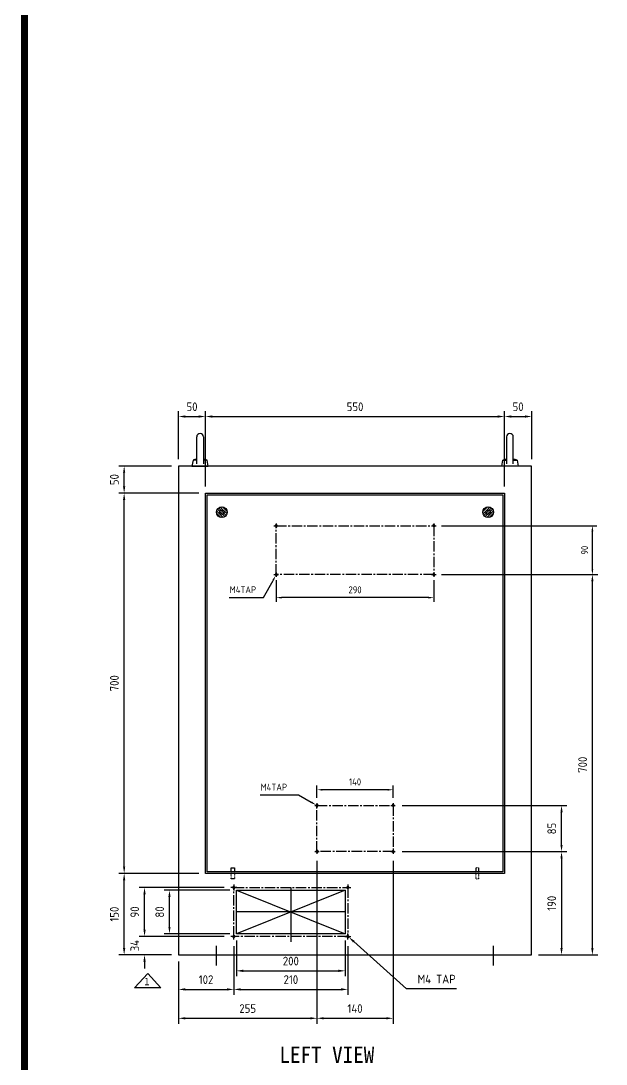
# Model space of a CAD drawing. Header units: millimetres. Extents: x 24815 to 36799, y -9299 to 5469.
# Drawn here: x 26143 to 27220, y 1965 to 3886 of the extents above; entities that cross this region are included whole.
import ezdxf
from ezdxf.enums import TextEntityAlignment as Align

# ---------------------------------------------------------------- set-up
doc = ezdxf.new("R2010")
doc.units = ezdxf.units.MM
for name, pattern in [('CENTER', [50.8, 31.75, -6.35, 6.35, -6.35]), ('CENTER2', [28.575, 19.05, -3.175, 3.175, -3.175]), ('CENTERX2', [101.6, 63.5, -12.7, 12.7, -12.7]), ('PHANTOM', [2.5, 1.25, -0.25, 0.25, -0.25, 0.25, -0.25])]:
    doc.linetypes.add(name, pattern=pattern)
for name, color, linetype in [('3', 3, 'Continuous'), ('______', 7, 'Continuous'), ('CENTER', 1, 'CENTER'), ('FORMAT-1', 7, 'Continuous')]:
    doc.layers.add(name, color=color, linetype=linetype)
doc.styles.add('HAN', font='')
doc.styles.get("Standard").update_dxf_attribs({"font": 'ISOCP.SHX', "bigfont": 'WHGTXT.SHX'})
doc.styles.get('HAN').set_extended_font_data('GulimChe')
doc.dimstyles.new('PS-4', dxfattribs={"dimscale": 4, "dimtxt": 3.2, "dimasz": 2.5, "dimexe": 2, "dimexo": 2.5, "dimgap": 2, "dimtad": 1, "dimtoh": 1, "dimrnd": 0.05, "dimzin": 12, "dimdsep": 46, "dimtxsty": 'Standard', "dimcen": 0, "dimclrt": 2, "dimazin": 3, "dimtfac": 1, "dimtofl": 0, "dimtmove": 0, "dimatfit": 3, "dimfxl": 0, "dimtolj": 1, "dimtzin": 0, "dimarcsym": 0})
doc.dimstyles.new('PS-5', dxfattribs={"dimscale": 5, "dimtxt": 3.2, "dimasz": 2.5, "dimexe": 2, "dimexo": 2.5, "dimgap": 2, "dimtad": 1, "dimtoh": 1, "dimrnd": 0.05, "dimzin": 12, "dimdsep": 46, "dimtxsty": 'Standard', "dimcen": 0, "dimclrt": 2, "dimazin": 3, "dimtfac": 1, "dimtofl": 0, "dimtmove": 0, "dimatfit": 3, "dimfxl": 0, "dimtolj": 1, "dimtzin": 0, "dimarcsym": 0})

# ---------------------------------------------------------------- blocks, each defined once
blk = doc.blocks.new('format-3')
at = {"layer": 'FORMAT-1', "const_width": 0.7}
blk.add_lwpolyline([(13, 5), (13, 286.3), (414.5, 286.3), (414.5, 5)], close=True, dxfattribs=at)
at = {"style": 'HAN'}
for tag, height, p in [('MODEL-NAME', 3, (386.1, 31.53)), ('SCALE', 2.7, (320.81, 26.29)), ('PART-NAME', 3, (386.1, 26.29)), ('PART-NO', 3, (386.1, 21.01)), ('DRA-BY', 3, (260.72, 19.44)), ('CH-BY', 3, (277.21, 19.44)), ('APP-BY', 3, (293.7, 19.44)), ('관련업체', 3, (333.52, 9.26)), ('DRA-DATE', 2.5, (260.72, 7.47)), ('CH-DATE', 2.5, (277.21, 7.47)), ('APP-DATE', 2.5, (293.7, 7.47))]:
    blk.add_attdef(tag, text='', height=height, dxfattribs=at).set_placement(p, align=Align.MIDDLE_CENTER)
blk = doc.blocks.new('cw34etrc4se4t')
at = {"color": 6, "linetype": 'PHANTOM', "ltscale": 0.25}
for p, q in [((101307.6, -16774.6), (101307.6, -16794.6)), ((101313.6, -16774.6), (101307.6, -16774.6)), ((101313.6, -16794.6), (101313.6, -16774.6)), ((101307.6, -16794.6), (101313.6, -16794.6))]:
    blk.add_line(p, q, dxfattribs=at)
blk = doc.blocks.new('*D270')
at = {"color": 0, "lineweight": -2}
for p, q in [((26470.4, 2316.3), (26323.1, 2316.3)), ((26333.1, 2178.8), (26333.1, 2303.8)), ((26420.4, 2166.3), (26323.1, 2166.3))]:
    blk.add_line(p, q, dxfattribs=at)
at = {"color": 0}
for points in [[(26331, 2303.8), (26335.1, 2303.8), (26333.1, 2316.3)], [(26331, 2178.8), (26335.1, 2178.8), (26333.1, 2166.3)]]:
    blk.add_solid(points, dxfattribs=at)
at = {"layer": 'Defpoints', "color": 0}
for p in [(26333.1, 2316.3), (26482.9, 2316.3), (26432.9, 2166.3)]:
    blk.add_point(p, dxfattribs=at)
at = {"color": 2, "insert": (26315.1, 2241.3), "char_height": 16, "attachment_point": 5, "rotation": 90}
blk.add_mtext('\\A1;150', dxfattribs=at)
blk = doc.blocks.new('*D271')
at = {"color": 0, "lineweight": -2}
for p, q in [((26470.4, 3016.3), (26323.1, 3016.3)), ((26333.1, 2328.8), (26333.1, 3003.8)), ((26470.4, 2316.3), (26323.1, 2316.3))]:
    blk.add_line(p, q, dxfattribs=at)
at = {"color": 0}
for points in [[(26331, 3003.8), (26335.1, 3003.8), (26333.1, 3016.3)], [(26331, 2328.8), (26335.1, 2328.8), (26333.1, 2316.3)]]:
    blk.add_solid(points, dxfattribs=at)
at = {"layer": 'Defpoints', "color": 0}
for p in [(26333.1, 3016.3), (26482.9, 3016.3), (26482.9, 2316.3)]:
    blk.add_point(p, dxfattribs=at)
at = {"color": 2, "insert": (26315.1, 2666.3), "char_height": 16, "attachment_point": 5, "rotation": 90}
blk.add_mtext('\\A1;700', dxfattribs=at)
blk = doc.blocks.new('*D272')
at = {"color": 0, "lineweight": -2}
for p, q in [((26420.4, 3066.3), (26323.1, 3066.3)), ((26333.1, 3028.8), (26333.1, 3053.8)), ((26470.4, 3016.3), (26323.1, 3016.3))]:
    blk.add_line(p, q, dxfattribs=at)
at = {"color": 0}
for points in [[(26331, 3053.8), (26335.1, 3053.8), (26333.1, 3066.3)], [(26331, 3028.8), (26335.1, 3028.8), (26333.1, 3016.3)]]:
    blk.add_solid(points, dxfattribs=at)
at = {"layer": 'Defpoints', "color": 0}
for p in [(26333.1, 3066.3), (26432.9, 3066.3), (26482.9, 3016.3)]:
    blk.add_point(p, dxfattribs=at)
at = {"color": 2, "insert": (26315.1, 3041.3), "char_height": 16, "attachment_point": 5, "rotation": 90}
blk.add_mtext('\\A1;50', dxfattribs=at)
blk = doc.blocks.new('*D273')
at = {"color": 0, "lineweight": -2}
for p, q in [((26844.5, 2356.3), (27147.8, 2356.3)), ((27137.8, 2343.8), (27137.8, 2178.8)), ((27095.4, 2166.3), (27147.8, 2166.3))]:
    blk.add_line(p, q, dxfattribs=at)
at = {"color": 0}
for points in [[(27135.8, 2343.8), (27139.9, 2343.8), (27137.8, 2356.3)], [(27135.8, 2178.8), (27139.9, 2178.8), (27137.8, 2166.3)]]:
    blk.add_solid(points, dxfattribs=at)
at = {"layer": 'Defpoints', "color": 0}
for p in [(26832, 2356.3), (27082.9, 2166.3), (27137.8, 2166.3)]:
    blk.add_point(p, dxfattribs=at)
at = {"color": 2, "insert": (27119.8, 2261.3), "char_height": 16, "attachment_point": 5, "rotation": 90}
blk.add_mtext('\\A1;190', dxfattribs=at)
blk = doc.blocks.new('*D274')
at = {"color": 0, "lineweight": -2}
for p, q in [((26844.5, 2441.3), (27147.8, 2441.3)), ((27137.8, 2368.8), (27137.8, 2428.8)), ((26844.5, 2356.3), (27147.8, 2356.3))]:
    blk.add_line(p, q, dxfattribs=at)
at = {"color": 0}
for points in [[(27135.8, 2428.8), (27139.9, 2428.8), (27137.8, 2441.3)], [(27135.8, 2368.8), (27139.9, 2368.8), (27137.8, 2356.3)]]:
    blk.add_solid(points, dxfattribs=at)
at = {"layer": 'Defpoints', "color": 0}
for p in [(26832, 2441.3), (27137.8, 2441.3), (26832, 2356.3)]:
    blk.add_point(p, dxfattribs=at)
at = {"color": 2, "insert": (27119.8, 2398.8), "char_height": 16, "attachment_point": 5, "rotation": 90}
blk.add_mtext('\\A1;85', dxfattribs=at)
blk = doc.blocks.new('*D275')
at = {"color": 0, "lineweight": -2}
for p, q in [((26919.5, 2866.3), (27204.6, 2866.3)), ((27194.6, 2178.8), (27194.6, 2853.8)), ((27095.4, 2166.3), (27204.6, 2166.3))]:
    blk.add_line(p, q, dxfattribs=at)
at = {"color": 0}
for points in [[(27192.5, 2853.8), (27196.7, 2853.8), (27194.6, 2866.3)], [(27192.5, 2178.8), (27196.7, 2178.8), (27194.6, 2166.3)]]:
    blk.add_solid(points, dxfattribs=at)
at = {"layer": 'Defpoints', "color": 0}
for p in [(26907, 2866.3), (27194.6, 2866.3), (27082.9, 2166.3)]:
    blk.add_point(p, dxfattribs=at)
at = {"color": 2, "insert": (27176.6, 2516.3), "char_height": 16, "attachment_point": 5, "rotation": 90}
blk.add_mtext('\\A1;700', dxfattribs=at)
blk = doc.blocks.new('*D276')
at = {"color": 0, "lineweight": -2}
for p, q in [((26917, 2956.3), (27202.6, 2956.3)), ((27194.6, 2876.3), (27194.6, 2946.3)), ((26917, 2866.3), (27202.6, 2866.3))]:
    blk.add_line(p, q, dxfattribs=at)
at = {"color": 0}
for points in [[(27192.9, 2946.3), (27196.3, 2946.3), (27194.6, 2956.3)], [(27192.9, 2876.3), (27196.3, 2876.3), (27194.6, 2866.3)]]:
    blk.add_solid(points, dxfattribs=at)
at = {"layer": 'Defpoints', "color": 0}
for p in [(26907, 2956.3), (27194.6, 2956.3), (26907, 2866.3)]:
    blk.add_point(p, dxfattribs=at)
at = {"color": 2, "insert": (27180.2, 2911.3), "char_height": 12.8, "attachment_point": 5, "rotation": 90}
blk.add_mtext('\\A1;90', dxfattribs=at)
blk = doc.blocks.new('*D277')
at = {"color": 0, "lineweight": -2}
for p, q in [((26687.9, 2455.4), (26687.9, 2478.3)), ((26827.9, 2455.4), (26827.9, 2478.3)), ((26817.9, 2470.3), (26697.9, 2470.3))]:
    blk.add_line(p, q, dxfattribs=at)
at = {"color": 0}
for points in [[(26697.9, 2471.9), (26697.9, 2468.6), (26687.9, 2470.3)], [(26817.9, 2471.9), (26817.9, 2468.6), (26827.9, 2470.3)]]:
    blk.add_solid(points, dxfattribs=at)
at = {"layer": 'Defpoints', "color": 0}
for p in [(26687.9, 2470.3), (26687.9, 2445.4), (26827.9, 2445.4)]:
    blk.add_point(p, dxfattribs=at)
at = {"color": 2, "insert": (26757.9, 2484.7), "char_height": 12.8, "attachment_point": 5}
blk.add_mtext('\\A1;140', dxfattribs=at)
blk = doc.blocks.new('*D278')
at = {"color": 0, "lineweight": -2}
for p, q in [((26583.5, 2460.7), (26653.8, 2460.7)), ((26653.8, 2460.7), (26677.4, 2447.3))]:
    blk.add_line(p, q, dxfattribs=at)
at = {"color": 0}
blk.add_solid([(26678.3, 2448.7), (26676.6, 2445.8), (26686.1, 2442.3)], dxfattribs=at)
at = {"layer": 'Defpoints', "color": 0}
for p in [(26686.1, 2442.3), (26689.6, 2440.3)]:
    blk.add_point(p, dxfattribs=at)
at = {"color": 2, "insert": (26608.5, 2475.1), "char_height": 12.8, "attachment_point": 5}
blk.add_mtext('\\A1;M4TAP', dxfattribs=at)
blk = doc.blocks.new('*D279')
at = {"color": 0, "lineweight": -2}
for p, q in [((26612.9, 2856.3), (26612.9, 2816)), ((26902.9, 2856.3), (26902.9, 2816)), ((26892.9, 2824), (26622.9, 2824))]:
    blk.add_line(p, q, dxfattribs=at)
at = {"color": 0}
for points in [[(26622.9, 2825.6), (26622.9, 2822.3), (26612.9, 2824)], [(26892.9, 2825.6), (26892.9, 2822.3), (26902.9, 2824)]]:
    blk.add_solid(points, dxfattribs=at)
at = {"layer": 'Defpoints', "color": 0}
for p in [(26612.9, 2866.3), (26902.9, 2866.3), (26612.9, 2824)]:
    blk.add_point(p, dxfattribs=at)
at = {"color": 2, "insert": (26757.9, 2838.4), "char_height": 12.8, "attachment_point": 5}
blk.add_mtext('\\A1;290', dxfattribs=at)
blk = doc.blocks.new('*D280')
at = {"color": 0, "lineweight": -2}
for p, q in [((26589.3, 2824.2), (26607, 2855.8)), ((26526.5, 2824.2), (26589.3, 2824.2))]:
    blk.add_line(p, q, dxfattribs=at)
at = {"color": 0}
blk.add_solid([(26605.6, 2856.6), (26608.5, 2855), (26611.9, 2864.6)], dxfattribs=at)
at = {"layer": 'Defpoints', "color": 0}
for p in [(26611.9, 2864.6), (26613.8, 2868.1)]:
    blk.add_point(p, dxfattribs=at)
at = {"color": 2, "insert": (26551.5, 2838.6), "char_height": 12.8, "attachment_point": 5}
blk.add_mtext('\\A1;M4TAP', dxfattribs=at)
blk = doc.blocks.new('*D281')
at = {"color": 0, "lineweight": -2}
for p, q in [((26432.9, 3078.8), (26432.9, 3167.4)), ((26445.4, 3157.4), (26470.4, 3157.4)), ((26482.9, 3028.8), (26482.9, 3167.4))]:
    blk.add_line(p, q, dxfattribs=at)
at = {"color": 0}
for points in [[(26445.4, 3159.5), (26445.4, 3155.3), (26432.9, 3157.4)], [(26470.4, 3159.5), (26470.4, 3155.3), (26482.9, 3157.4)]]:
    blk.add_solid(points, dxfattribs=at)
at = {"layer": 'Defpoints', "color": 0}
for p in [(26482.9, 3157.4), (26432.9, 3066.3), (26482.9, 3016.3)]:
    blk.add_point(p, dxfattribs=at)
at = {"color": 2, "insert": (26457.9, 3175.4), "char_height": 16, "attachment_point": 5}
blk.add_mtext('\\A1;50', dxfattribs=at)
blk = doc.blocks.new('*D282')
at = {"color": 0, "lineweight": -2}
for p, q in [((26482.9, 3028.8), (26482.9, 3167.4)), ((26495.4, 3157.4), (27020.4, 3157.4)), ((27032.9, 3028.8), (27032.9, 3167.4))]:
    blk.add_line(p, q, dxfattribs=at)
at = {"color": 0}
for points in [[(26495.4, 3159.5), (26495.4, 3155.3), (26482.9, 3157.4)], [(27020.4, 3159.5), (27020.4, 3155.3), (27032.9, 3157.4)]]:
    blk.add_solid(points, dxfattribs=at)
at = {"layer": 'Defpoints', "color": 0}
for p in [(27032.9, 3157.4), (26482.9, 3016.3), (27032.9, 3016.3)]:
    blk.add_point(p, dxfattribs=at)
at = {"color": 2, "insert": (26757.9, 3175.4), "char_height": 16, "attachment_point": 5}
blk.add_mtext('\\A1;550', dxfattribs=at)
blk = doc.blocks.new('*D283')
at = {"color": 0, "lineweight": -2}
for p, q in [((27032.9, 3028.8), (27032.9, 3167.4)), ((27045.4, 3157.4), (27070.4, 3157.4)), ((27082.9, 3078.8), (27082.9, 3167.4))]:
    blk.add_line(p, q, dxfattribs=at)
at = {"color": 0}
for points in [[(27045.4, 3159.5), (27045.4, 3155.3), (27032.9, 3157.4)], [(27070.4, 3159.5), (27070.4, 3155.3), (27082.9, 3157.4)]]:
    blk.add_solid(points, dxfattribs=at)
at = {"layer": 'Defpoints', "color": 0}
for p in [(27082.9, 3157.4), (27082.9, 3066.3), (27032.9, 3016.3)]:
    blk.add_point(p, dxfattribs=at)
at = {"color": 2, "insert": (27057.9, 3175.4), "char_height": 16, "attachment_point": 5}
blk.add_mtext('\\A1;50', dxfattribs=at)
blk = doc.blocks.new('*D414')
at = {"color": 0, "lineweight": -2, "ltscale": 10}
for p, q in [((26687.9, 2339.7), (26687.9, 2039.5)), ((26432.9, 2153.8), (26432.9, 2039.5)), ((26445.4, 2049.5), (26675.4, 2049.5))]:
    blk.add_line(p, q, dxfattribs=at)
at = {"color": 0, "ltscale": 10}
for points in [[(26445.4, 2051.6), (26445.4, 2047.5), (26432.9, 2049.5)], [(26675.4, 2051.6), (26675.4, 2047.5), (26687.9, 2049.5)]]:
    blk.add_solid(points, dxfattribs=at)
at = {"layer": 'Defpoints', "color": 0, "ltscale": 10}
for p in [(26687.9, 2352.2), (26432.9, 2166.3), (26687.9, 2049.5)]:
    blk.add_point(p, dxfattribs=at)
at = {"color": 2, "ltscale": 10, "insert": (26560.4, 2067.5), "char_height": 16, "attachment_point": 5}
blk.add_mtext('\\A1;255', dxfattribs=at)
blk = doc.blocks.new('*D415')
at = {"color": 0, "lineweight": -2, "ltscale": 10}
for p, q in [((26687.9, 2339.7), (26687.9, 2039.5)), ((26827.9, 2339.7), (26827.9, 2039.5)), ((26700.4, 2049.5), (26815.4, 2049.5))]:
    blk.add_line(p, q, dxfattribs=at)
at = {"color": 0, "ltscale": 10}
for points in [[(26700.4, 2051.6), (26700.4, 2047.5), (26687.9, 2049.5)], [(26815.4, 2051.6), (26815.4, 2047.5), (26827.9, 2049.5)]]:
    blk.add_solid(points, dxfattribs=at)
at = {"layer": 'Defpoints', "color": 0, "ltscale": 10}
for p in [(26687.9, 2352.2), (26827.9, 2352.2), (26827.9, 2049.5)]:
    blk.add_point(p, dxfattribs=at)
at = {"color": 2, "ltscale": 10, "insert": (26757.9, 2067.5), "char_height": 16, "attachment_point": 5}
blk.add_mtext('\\A1;140', dxfattribs=at)
blk = doc.blocks.new('A$C5DF4273A')
at = {"ltscale": 10}
for p, q in [((105, 0), (105, -100)), ((205, -5), (5, -85)), ((5, -5), (205, -85)), ((205, -45), (5, -45))]:
    blk.add_line(p, q, dxfattribs=at)
at = {"color": 1, "linetype": 'CENTER2'}
blk.add_lwpolyline([(0, 0), (210, 0), (210, -90), (0, -90)], close=True, dxfattribs=at)
at = {"color": 3}
blk.add_lwpolyline([(5, -5), (205, -5), (205, -85), (5, -85)], close=True, dxfattribs=at)
for centre in [(0, 0), (210, 0), (0, -90), (210, -90)]:
    blk.add_circle(centre, 1.7, dxfattribs=at)
for centre, start, end in [((0, 0), 258.9757, 189.7932), ((210, 0), 350.2068, 281.0243), ((0, -90), 170.2068, 101.0243), ((210, -90), 78.9757, 9.7932)]:
    blk.add_arc(centre, 2, start, end)
at = {"layer": 'CENTER', "ltscale": 3}
for p, q in [((5.6, 0), (-5.6, 0)), ((0, 5.6), (0, -5.6)), ((204.4, 0), (215.6, 0)), ((210, 5.6), (210, -5.6)), ((5.6, -90), (-5.6, -90)), ((0, -95.6), (0, -84.4)), ((204.4, -90), (215.6, -90)), ((210, -95.6), (210, -84.4))]:
    blk.add_line(p, q, dxfattribs=at)
blk = doc.blocks.new('*D219')
at = {"color": 0, "lineweight": -2}
for p, q in [((26370.6, 2212.8), (26370.6, 2225.3)), ((26516.8, 2200.3), (26360.6, 2200.3)), ((26420.4, 2166.3), (26360.6, 2166.3)), ((26370.6, 2153.8), (26370.6, 2141.3))]:
    blk.add_line(p, q, dxfattribs=at)
at = {"color": 0}
for points in [[(26368.5, 2212.8), (26372.7, 2212.8), (26370.6, 2200.3)], [(26368.5, 2153.8), (26372.7, 2153.8), (26370.6, 2166.3)]]:
    blk.add_solid(points, dxfattribs=at)
at = {"layer": 'Defpoints', "color": 0}
for p in [(26529.3, 2200.3), (26370.6, 2166.3), (26432.9, 2166.3)]:
    blk.add_point(p, dxfattribs=at)
at = {"color": 2, "insert": (26352.6, 2183.3), "char_height": 16, "attachment_point": 5, "rotation": 90}
blk.add_mtext('\\A1;34', dxfattribs=at)
blk = doc.blocks.new('*D220')
at = {"color": 0, "lineweight": -2}
for p, q in [((26534.8, 2182.3), (26534.8, 2092.7)), ((26744.8, 2182.3), (26744.8, 2092.7)), ((26547.3, 2102.7), (26732.3, 2102.7))]:
    blk.add_line(p, q, dxfattribs=at)
at = {"color": 0}
for points in [[(26547.3, 2104.8), (26547.3, 2100.6), (26534.8, 2102.7)], [(26732.3, 2104.8), (26732.3, 2100.6), (26744.8, 2102.7)]]:
    blk.add_solid(points, dxfattribs=at)
at = {"layer": 'Defpoints', "color": 0}
for p in [(26534.8, 2194.8), (26744.8, 2194.8), (26744.8, 2102.7)]:
    blk.add_point(p, dxfattribs=at)
at = {"color": 2, "insert": (26639.8, 2120.7), "char_height": 16, "attachment_point": 5}
blk.add_mtext('\\A1;210', dxfattribs=at)
blk = doc.blocks.new('*D221')
at = {"color": 0, "lineweight": -2}
for p, q in [((26852.6, 2103.7), (26755.6, 2190.6)), ((26944.3, 2103.7), (26852.6, 2103.7))]:
    blk.add_line(p, q, dxfattribs=at)
at = {"color": 0}
blk.add_solid([(26757, 2192.2), (26754.2, 2189.1), (26746.3, 2199)], dxfattribs=at)
at = {"layer": 'Defpoints', "color": 0}
for p in [(26743.3, 2201.6, 0), (26746.3, 2199, 0)]:
    blk.add_point(p, dxfattribs=at)
at = {"color": 2, "insert": (26908, 2121.7), "char_height": 16, "attachment_point": 5}
blk.add_mtext('\\A1;M4 TAP', dxfattribs=at)
blk = doc.blocks.new('*D379')
at = {"color": 0, "lineweight": -2}
for p, q in [((26534.8, 2182.3), (26534.8, 2092.7)), ((26432.9, 2153.8), (26432.9, 2092.7)), ((26445.4, 2102.7), (26522.3, 2102.7))]:
    blk.add_line(p, q, dxfattribs=at)
at = {"color": 0}
for points in [[(26445.4, 2104.8), (26445.4, 2100.6), (26432.9, 2102.7)], [(26522.3, 2104.8), (26522.3, 2100.6), (26534.8, 2102.7)]]:
    blk.add_solid(points, dxfattribs=at)
at = {"layer": 'Defpoints', "color": 0}
for p in [(26534.8, 2194.8), (26432.9, 2166.3), (26534.8, 2102.7)]:
    blk.add_point(p, dxfattribs=at)
at = {"color": 2, "insert": (26483.8, 2120.7), "char_height": 16, "attachment_point": 5}
blk.add_mtext('\\A1;102', dxfattribs=at)
blk = doc.blocks.new('*D358')
at = {"color": 0, "lineweight": -2}
for p, q in [((26539.8, 2192.8), (26539.8, 2126.9)), ((26739.8, 2192.8), (26739.8, 2126.9)), ((26552.3, 2136.9), (26727.3, 2136.9))]:
    blk.add_line(p, q, dxfattribs=at)
at = {"color": 0}
for points in [[(26552.3, 2139), (26552.3, 2134.8), (26539.8, 2136.9)], [(26727.3, 2139), (26727.3, 2134.8), (26739.8, 2136.9)]]:
    blk.add_solid(points, dxfattribs=at)
at = {"layer": 'Defpoints', "color": 0}
for p in [(26539.8, 2205.3), (26739.8, 2205.3), (26739.8, 2136.9)]:
    blk.add_point(p, dxfattribs=at)
at = {"color": 2, "insert": (26639.8, 2154.9), "char_height": 16, "attachment_point": 5}
blk.add_mtext('\\A1;200', dxfattribs=at)
blk = doc.blocks.new('*D359')
at = {"color": 0, "lineweight": -2}
for p, q in [((26527.3, 2285.3), (26406.5, 2285.3)), ((26416.5, 2217.8), (26416.5, 2272.8)), ((26527.3, 2205.3), (26406.5, 2205.3))]:
    blk.add_line(p, q, dxfattribs=at)
at = {"color": 0}
for points in [[(26414.4, 2272.8), (26418.5, 2272.8), (26416.5, 2285.3)], [(26414.4, 2217.8), (26418.5, 2217.8), (26416.5, 2205.3)]]:
    blk.add_solid(points, dxfattribs=at)
at = {"layer": 'Defpoints', "color": 0}
for p in [(26416.5, 2285.3), (26539.8, 2285.3), (26539.8, 2205.3)]:
    blk.add_point(p, dxfattribs=at)
at = {"color": 2, "insert": (26398.5, 2245.3), "char_height": 16, "attachment_point": 5, "rotation": 90}
blk.add_mtext('\\A1;80', dxfattribs=at)
blk = doc.blocks.new('*D360')
at = {"color": 0, "lineweight": -2}
for p, q in [((26516.8, 2290.3), (26360.6, 2290.3)), ((26370.6, 2212.8), (26370.6, 2277.8)), ((26516.8, 2200.3), (26360.6, 2200.3))]:
    blk.add_line(p, q, dxfattribs=at)
at = {"color": 0}
for points in [[(26368.5, 2277.8), (26372.7, 2277.8), (26370.6, 2290.3)], [(26368.5, 2212.8), (26372.7, 2212.8), (26370.6, 2200.3)]]:
    blk.add_solid(points, dxfattribs=at)
at = {"layer": 'Defpoints', "color": 0}
for p in [(26370.6, 2290.3), (26529.3, 2290.3), (26529.3, 2200.3)]:
    blk.add_point(p, dxfattribs=at)
at = {"color": 2, "insert": (26352.6, 2245.3), "char_height": 16, "attachment_point": 5, "rotation": 90}
blk.add_mtext('\\A1;90', dxfattribs=at)

msp = doc.modelspace()

# ---------------------------------------------------------------- hatches: boundary and pattern name
h = msp.add_hatch()
h.set_pattern_fill('ANSI31', color=256, style=0)
h.set_pattern_definition([(315, (50678.7048, 1119.894), (-2.24506403, -2.24506403), [])])
h.paths.add_polyline_path([(26522.859, 2981.308, 1), (26502.859, 2981.308, 1)])
h = msp.add_hatch()
h.set_pattern_fill('ANSI31', color=256, style=0)
h.set_pattern_definition([(225, (2837.0128, 1119.894), (2.24506403, -2.24506403), [])])
h.paths.add_polyline_path([(26992.859, 2981.308, -1), (27012.859, 2981.308, -1)])

# ---------------------------------------------------------------- linework, layer by layer
at = {"color": 3}
for p, q in [((26466.609, 3070.327), (26466.609, 3120.058)), ((26479.109, 3120.058), (26479.109, 3070.327)), ((27036.609, 3120.058), (27036.609, 3070.327)), ((27049.109, 3070.327), (27049.109, 3120.058)), ((26459.798, 3077.308), (26457.859, 3066.308)), ((26466.609, 3077.308), (26459.798, 3077.308)), ((26485.919, 3077.308), (26479.109, 3077.308)), ((26487.859, 3066.308), (26485.919, 3077.308)), ((27027.859, 3066.308), (27029.798, 3077.308)), ((27029.798, 3077.308), (27036.609, 3077.308)), ((27049.109, 3077.308), (27055.919, 3077.308)), ((26457.859, 3066.308), (26487.859, 3066.308)), ((27057.859, 3066.308), (27027.859, 3066.308))]:
    msp.add_line(p, q, dxfattribs=at)
at = {"color": 1, "linetype": 'CENTERX2'}
for p, q in [((26502.859, 2146.577), (26502.859, 2183.048)), ((27012.859, 2146.577), (27012.859, 2183.048))]:
    msp.add_line(p, q, dxfattribs=at)
at = {"color": 180}
for p, q in [((26376.341, 2131.901), (26352.285, 2105.693)), ((26376.341, 2131.901), (26400.398, 2105.693)), ((26400.398, 2105.693), (26352.285, 2105.693))]:
    msp.add_line(p, q, dxfattribs=at)
at = {"color": 3}
for points in [[(27082.859, 3066.308), (26432.859, 3066.308), (26432.859, 2166.308), (27082.859, 2166.308)], [(26482.859, 3016.308), (27032.859, 3016.308), (27032.859, 2316.308), (26482.859, 2316.308)], [(26485.859, 3013.308), (27029.859, 3013.308), (27029.859, 2319.308), (26485.859, 2319.308)]]:
    msp.add_lwpolyline(points, close=True, dxfattribs=at)
at = {"color": 1, "linetype": 'CENTER2'}
for points in [[(26902.859, 2866.308), (26612.859, 2866.308), (26612.859, 2956.308), (26902.859, 2956.308)], [(26687.859, 2441.308), (26827.859, 2441.308), (26827.859, 2356.308), (26687.859, 2356.308)]]:
    msp.add_lwpolyline(points, close=True, dxfattribs=at)
at = {"color": 4}
for centre in [(26512.859, 2981.308, 0), (27002.859, 2981.308, 0)]:
    msp.add_circle(centre, 10, dxfattribs=at)
for centre in [(26512.859, 2981.308, 0), (27002.859, 2981.308, 0)]:
    msp.add_circle(centre, 4)
at = {"color": 3}
for centre in [(26612.859, 2956.308), (26902.859, 2956.308), (26612.859, 2866.308), (26902.859, 2866.308), (26687.859, 2441.308), (26827.859, 2441.308), (26687.859, 2356.308), (26827.859, 2356.308)]:
    msp.add_circle(centre, 1.6, dxfattribs=at)
for centre, radius, start, end in [((26472.859, 3120.058), 6.25, 0, 180), ((27042.859, 3120.058), 6.25, 0, 180), ((26472.859, 3021.2), 57.608, 96.228381, 103.103538), ((26472.859, 3021.2), 57.608, 76.896462, 83.771619), ((27042.859, 3021.2), 57.608, 96.228381, 103.103538), ((27042.859, 3021.2), 57.608, 76.896462, 83.771619)]:
    msp.add_arc(centre, radius, start, end, dxfattribs=at)
for centre in [(26612.859, 2956.308), (26902.859, 2956.308), (26612.859, 2866.308), (26902.859, 2866.308), (26687.859, 2441.308), (26827.859, 2441.308), (26687.859, 2356.308), (26827.859, 2356.308)]:
    msp.add_arc(centre, 2, 259.353812, 193.715803)
at = {"layer": '3'}
msp.add_line((27055.919, 3077.308), (27057.859, 3066.308), dxfattribs=at)
at = {"layer": 'CENTER', "linetype": 'CENTER', "ltscale": 3}
for p, q in [((26612.859, 2960.409), (26612.859, 2952.206)), ((26902.859, 2960.409), (26902.859, 2952.206)), ((26608.757, 2956.308), (26616.96, 2956.308)), ((26898.757, 2956.308), (26906.96, 2956.308)), ((26608.757, 2866.308), (26616.96, 2866.308)), ((26612.859, 2870.409), (26612.859, 2862.206)), ((26898.757, 2866.308), (26906.96, 2866.308)), ((26902.859, 2870.409), (26902.859, 2862.206)), ((26683.757, 2441.308), (26691.96, 2441.308)), ((26687.859, 2445.409), (26687.859, 2437.206)), ((26823.757, 2441.308), (26831.96, 2441.308)), ((26827.859, 2445.409), (26827.859, 2437.206)), ((26683.757, 2356.308), (26691.96, 2356.308)), ((26687.859, 2360.409), (26687.859, 2352.206)), ((26823.757, 2356.308), (26831.96, 2356.308)), ((26827.859, 2360.409), (26827.859, 2352.206))]:
    msp.add_line(p, q, dxfattribs=at)

# ---------------------------------------------------------------- block references
at = {"xscale": 19, "yscale": 19, "zscale": 19}
msp.add_blockref('format-3', (25902.7, -65.71), dxfattribs=at)
at = {"xscale": -1}
msp.add_blockref('cw34etrc4se4t', (127843.437, 19100.872, 0), dxfattribs=at)
msp.add_blockref('cw34etrc4se4t', (-74327.72, 19100.872, 0))
at = {"layer": '______', "ltscale": 10}
msp.add_blockref('A$C5DF4273A', (26534.836, 2290.308), dxfattribs=at)

# ---------------------------------------------------------------- texts
at = {"color": 2, "style": 'HAN'}
for s, height, p in [('1', 14, (26370.34, 2110.315)), ('LEFT VIEW', 30, (26618.763, 1967.455, 968.672))]:
    msp.add_text(s, height=height, dxfattribs=at).set_placement(p)

# ---------------------------------------------------------------- dimensions: what is measured, and where the dimension line sits
for base, p1, p2, angle, dimstyle, picture, middle in [((26482.859, 3157.419), (26432.859, 3066.308), (26482.859, 3016.308), 180, 'PS-5', '*D281', (26457.859, 3175.419)), ((27032.859, 3157.419), (26482.859, 3016.308), (27032.859, 3016.308), 180, 'PS-5', '*D282', (26757.859, 3175.419)), ((27082.859, 3157.419), (27032.859, 3016.308), (27082.859, 3066.308), 180, 'PS-5', '*D283', (27057.859, 3175.419)), ((26333.063, 3066.308), (26482.859, 3016.308), (26432.859, 3066.308), 90, 'PS-5', '*D272', (26315.063, 3041.308)), ((26333.063, 3016.308), (26482.859, 2316.308), (26482.859, 3016.308), 90, 'PS-5', '*D271', (26315.063, 2666.308)), ((27194.615, 2956.308), (26906.96, 2866.308), (26906.96, 2956.308), 90, 'PS-4', '*D276', (27180.215, 2911.308)), ((26612.859, 2823.964), (26902.859, 2866.308), (26612.859, 2866.308), 180, 'PS-4', '*D279', (26757.859, 2838.365)), ((27194.615, 2866.308), (27082.859, 2166.308), (26906.96, 2866.308), 90, 'PS-5', '*D275', (27176.615, 2516.308)), ((26687.859, 2470.283), (26827.859, 2445.409), (26687.859, 2445.409), 180, 'PS-4', '*D277', (26757.859, 2484.683)), ((27137.834, 2441.308), (26831.96, 2356.308), (26831.96, 2441.308), 90, 'PS-5', '*D274', (27119.834, 2398.808)), ((27137.834, 2166.308), (26831.96, 2356.308), (27082.859, 2166.308), 90, 'PS-5', '*D273', (27119.834, 2261.308)), ((26333.063, 2316.308), (26432.859, 2166.308), (26482.859, 2316.308), 90, 'PS-5', '*D270', (26315.063, 2241.308)), ((26370.62, 2290.308), (26529.283, 2200.308), (26529.283, 2290.308), 90, 'PS-5', '*D360', (26352.62, 2245.308)), ((26416.456, 2285.308), (26539.836, 2205.308), (26539.836, 2285.308), 90, 'PS-5', '*D359', (26398.456, 2245.308))]:
    dim = msp.add_linear_dim(base=base, p1=p1, p2=p2, angle=angle, dimstyle=dimstyle)
    dim.commit()
    dim.dimension.update_dxf_attribs({"geometry": picture, "text_midpoint": middle})
for p1, p2, text, dimstyle, picture, middle in [((26613.833, 2868.054), (26611.884, 2864.561), 'M4TAP', 'PS-4', '*D280', (26551.483, 2824.183)), ((26689.596, 2440.317), (26686.121, 2442.298), 'M4TAP', 'PS-4', '*D278', (26608.505, 2460.709)), ((26743.346, 2201.642, 0), (26746.326, 2198.973, 0), 'M4 TAP', 'PS-5', '*D221', (26907.964, 2103.743, 0.025))]:
    dim = msp.add_diameter_dim_2p(p1=p1, p2=p2, text=text, dimstyle=dimstyle)
    dim.commit()
    dim.dimension.update_dxf_attribs({"geometry": picture, "text_midpoint": middle, "dimtype": 163})
at = {"ltscale": 10}
for base, p1, p2, picture, middle in [((26687.859, 2049.538), (26432.859, 2166.308), (26687.859, 2352.206), '*D414', (26560.359, 2067.54)), ((26827.859, 2049.538), (26687.859, 2352.206), (26827.859, 2352.206), '*D415', (26757.859, 2067.538))]:
    dim = msp.add_linear_dim(base=base, p1=p1, p2=p2, dimstyle='PS-5', dxfattribs=at)
    dim.commit()
    dim.dimension.update_dxf_attribs({"geometry": picture, "text_midpoint": middle})
dim = msp.add_linear_dim(base=(26370.62, 2166.308), p1=(26529.283, 2200.308), p2=(26432.859, 2166.308), angle=90, dimstyle='PS-5')
dim.commit()
dim.dimension.update_dxf_attribs({"geometry": '*D219', "text_midpoint": (26370.62, 2183.308), "dimtype": 160})
for base, p1, p2, picture, middle in [((26534.836, 2102.695), (26432.859, 2166.308), (26534.836, 2194.755), '*D379', (26483.847, 2120.696)), ((26744.836, 2102.695), (26534.836, 2194.755), (26744.836, 2194.755), '*D220', (26639.836, 2120.696)), ((26739.836, 2136.867), (26539.836, 2205.308), (26739.836, 2205.308), '*D358', (26639.836, 2154.869))]:
    dim = msp.add_linear_dim(base=base, p1=p1, p2=p2, dimstyle='PS-5')
    dim.commit()
    dim.dimension.update_dxf_attribs({"geometry": picture, "text_midpoint": middle})

doc.saveas('drawing.dxf')
